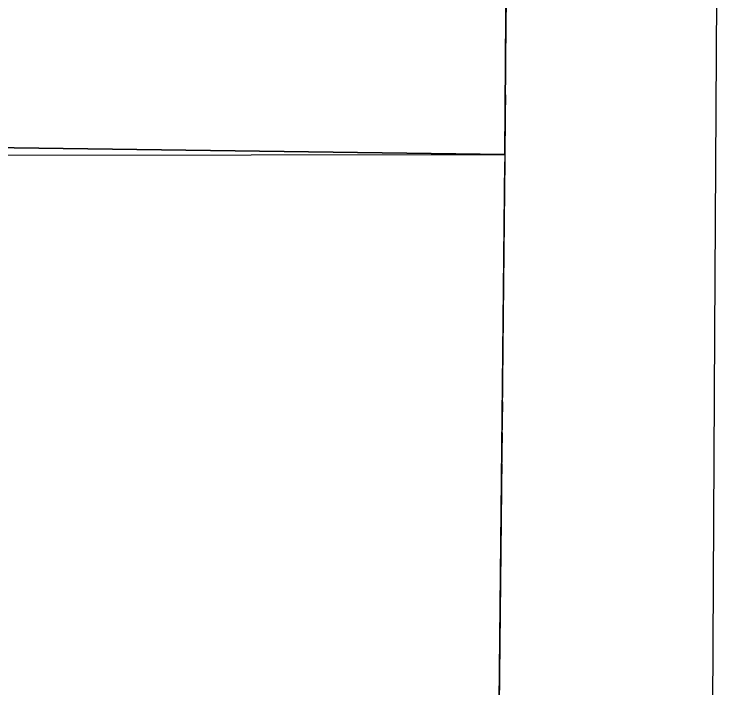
# Model space of a CAD drawing. Header units: millimetres. Extents: x 2834 to 2899, y 1629 to 1741.
# Drawn here: x 2885.5 to 2898.29, y 1693.85 to 1706.14 of the extents above; entities that cross this region are included whole.
import ezdxf

# ---------------------------------------------------------------- set-up
doc = ezdxf.new("R2010")
doc.units = ezdxf.units.MM
doc.linetypes.add('HIDDEN2', pattern=[0.1875, 0.125, -0.0625])
for name, color, linetype in [('01-BFL-G00-L01-M0', 10, 'Continuous'), ('02-TWB-G00-L01-M0', 5, 'Continuous'), ('09-SYM-G00-L01-GEHSTEIG', 8, 'Continuous')]:
    doc.layers.add(name, color=color, linetype=linetype)
doc.layers.add('09-VER-G00-L01-GEBÄUDE', color=5, linetype='Continuous', plot=False)
doc.layers.add('09-VER-G00-L01-GRUNDSTÜCKSGRENZE', color=161, linetype='Continuous', lineweight=25)

msp = doc.modelspace()

# ---------------------------------------------------------------- linework, layer by layer
at = {"layer": '01-BFL-G00-L01-M0', "linetype": 'HIDDEN2', "ltscale": 3}
msp.add_lwpolyline([(2894.5378, 1718.7279), (2894.4279, 1703.5781), (2894.2409, 1685.5881), (2894.2375, 1655.0743), (2894.2449, 1649.0092)], dxfattribs=at)
at = {"layer": '02-TWB-G00-L01-M0'}
for points in [[(2881.4745, 1703.7572), (2881.4502, 1707.5202), (2880.2353, 1707.5384), (2880.2455, 1708.6391), (2878.7834, 1708.661), (2877.6793, 1709.7237), (2877.6756, 1711.2609), (2878.767, 1712.2397), (2878.767, 1712.2397), (2880.1301, 1712.2288), (2880.1401, 1713.4243), (2881.7149, 1713.4089), (2881.768, 1718.8603), (2894.5378, 1718.7279), (2894.4279, 1703.5781)], [(2894.4279, 1703.5781), (2894.2409, 1685.5881), (2894.1724, 1685.5876), (2894.1734, 1685.4441), (2877.0611, 1685.3808), (2877.081, 1688.1953), (2877.0963, 1690.3584), (2877.1007, 1693.6653), (2877.1077, 1697.5176), (2877.0843, 1703.3753), (2881.4801, 1703.4573), (2881.4745, 1703.7572), (2894.4279, 1703.5781)]]:
    msp.add_lwpolyline(points, dxfattribs=at)
at = {"layer": '09-SYM-G00-L01-GEHSTEIG'}
msp.add_lwpolyline([(2896.6743, 1649.8045), (2896.6639, 1654.9455, 0.1867442), (2897.5893, 1655.3813, 0.224279), (2897.9703, 1656.5301), (2898.0182, 1665.7237), (2898.0581, 1670.9644), (2898.0581, 1670.9644), (2898.0581, 1670.9644), (2898.1155, 1677.8581), (2898.1727, 1686.7069), (2898.1727, 1686.7069), (2898.1727, 1686.7069), (2898.2466, 1700.3289), (2898.2867, 1706.4443)], format="xyb", dxfattribs=at)
at = {"layer": '09-VER-G00-L01-GEBÄUDE', "ltscale": 1}
for p, q in [((2881.4745, 1703.7572), (2894.4279, 1703.5781)), ((2894.4279, 1703.5781), (2894.2409, 1685.5881))]:
    msp.add_line(p, q, dxfattribs=at)
msp.add_lwpolyline([(2894.5258, 1717.0761), (2894.4279, 1703.5781), (2881.4745, 1703.7572)], dxfattribs=at)
at = {"layer": '09-VER-G00-L01-GRUNDSTÜCKSGRENZE', "ltscale": 0.2}
msp.add_line((2881.355, 1703.561), (2894.4279, 1703.5781), dxfattribs=at)
for points in [[(2894.4279, 1703.5781), (2894.5258, 1717.0761)], [(2894.2403, 1685.5313), (2894.4265, 1703.4481)]]:
    msp.add_lwpolyline(points, dxfattribs=at)

doc.saveas('drawing.dxf')
